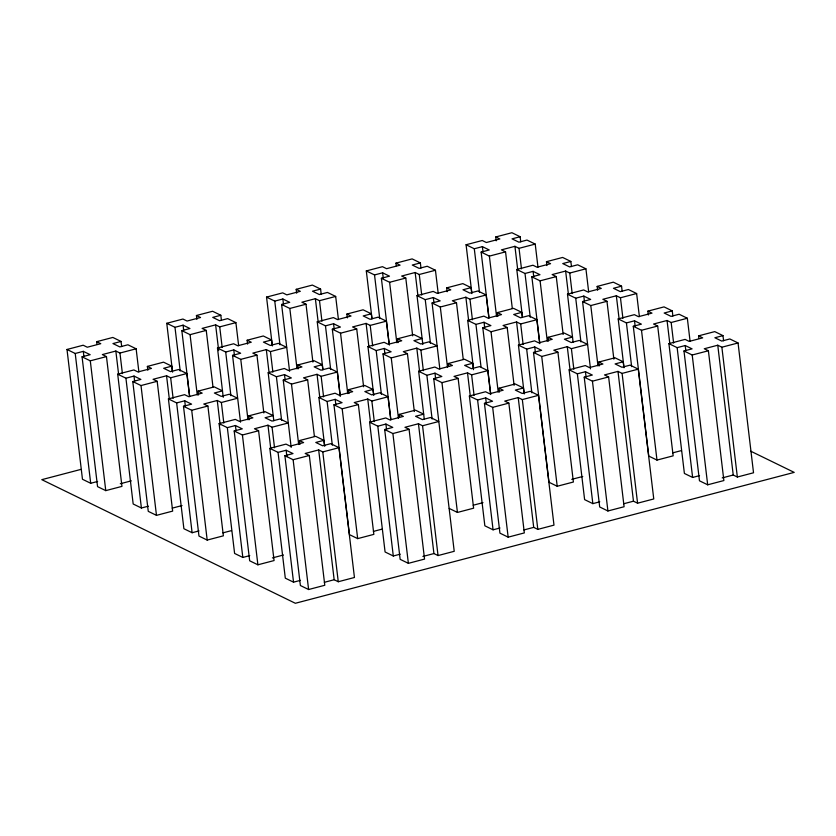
<?xml version="1.0" encoding="UTF-8"?>
<svg xmlns="http://www.w3.org/2000/svg" width="836" height="836" viewBox="0 0 836 836"><rect width="100%" height="100%" fill="white"/><g stroke="black" fill="none" stroke-linecap="round" stroke-linejoin="round"><path stroke-width="1.25" d="M97.624 481.463L90.696 483.281L82.471 479.268L66.995 349.469L83.172 345.226L87.278 347.222L100.769 343.69L96.652 341.684L96.955 344.254M96.652 341.684L112.829 337.441L121.053 341.443L121.669 346.585M172.582 372.125L166.761 323.292L182.938 319.038L187.055 321.045L200.535 317.513L196.429 315.506L196.888 319.362M196.429 315.506L212.605 311.264L220.829 315.266L221.435 320.407M272.358 345.947L266.538 297.104L282.714 292.861L286.821 294.868L300.302 291.325L296.195 289.329L296.655 293.185M296.195 289.329L312.371 285.076L320.596 289.089L321.212 294.23M371.978 318.485L366.304 270.927L382.48 266.684L386.598 268.69L400.078 265.148L395.961 263.141L396.274 265.712M395.961 263.141L412.148 258.899L420.372 262.912L420.978 268.053M471.901 293.582L466.08 244.749L482.257 240.507L486.364 242.513L499.844 238.971L495.738 236.964L496.197 240.82M495.738 236.964L511.914 232.721L520.138 236.734L520.755 241.876M66.995 349.469L75.219 353.482L83.307 351.35L90.152 354.694L82.064 356.815L97.551 486.625L105.764 490.627L121.951 486.385L106.465 356.585L102.358 354.579L115.838 351.036L119.956 353.043L136.132 348.8L138.891 371.936M121.053 341.443L112.964 343.575L119.82 346.909L127.908 344.787L136.132 348.8M166.761 323.292L174.985 327.294L183.074 325.173L189.929 328.517L181.84 330.638L189.657 396.18M220.829 315.266L212.741 317.387L219.586 320.731L227.674 318.61L235.898 322.623L238.657 345.749M266.538 297.104L274.762 301.117L282.85 298.995L289.695 302.339L281.607 304.461L289.58 371.288M320.596 289.089L312.507 291.21L319.362 294.554L327.451 292.433L335.675 296.435L338.434 319.571M366.304 270.927L374.528 274.94L382.616 272.818L389.471 276.152L381.383 278.284L389.346 345.111M420.372 262.912L412.284 265.033L419.129 268.377L427.217 266.256L435.441 270.258L438.2 293.394M466.08 244.749L474.294 248.762L482.393 246.641L489.238 249.974L481.149 252.096L488.966 317.649M520.138 236.734L512.05 238.856L518.905 242.189L526.993 240.068L535.218 244.081L537.976 267.217M235.898 322.623L219.722 326.866L215.615 324.859L202.124 328.402L206.241 330.398L212.981 386.953M335.675 296.435L319.498 300.688L315.381 298.682L301.9 302.214L306.007 304.22L312.904 362.061M435.441 270.258L419.264 274.501L415.158 272.505L401.667 276.037L405.784 278.043L412.681 335.873M535.218 244.081L519.041 248.323L514.924 246.317L501.443 249.859L505.55 251.866L512.301 308.411M82.064 356.815L90.288 360.828L106.465 356.585M181.84 330.638L190.065 334.651L206.241 330.398M281.607 304.461L289.831 308.463L306.007 304.22M381.383 278.284L389.607 282.286L405.784 278.043M481.149 252.096L489.373 256.109L505.55 251.866M148.338 506.188L141.399 508.006L133.175 503.993L117.698 374.194L133.875 369.94L137.992 371.947L151.473 368.415L147.366 366.408L147.826 370.264M147.366 366.408L163.542 362.166L171.767 366.168L172.373 371.309M223.243 397.319L217.475 348.006L233.652 343.763L237.758 345.77L251.249 342.227L247.132 340.231L247.592 344.087M247.132 340.231L263.309 335.978L271.533 339.991L272.149 345.132M322.915 369.387L317.241 321.829L333.418 317.586L337.535 319.592L351.015 316.05L346.909 314.043L347.368 317.899M346.909 314.043L363.085 309.801L371.309 313.813L371.915 318.955M422.838 344.484L417.018 295.651L433.194 291.409L437.301 293.415L450.782 289.873L446.675 287.866L447.135 291.722M446.675 287.866L462.851 283.623L471.076 287.636L471.692 292.778M522.458 317.022L516.784 269.474L532.96 265.231L537.078 267.227L550.558 263.695L546.451 261.689L546.911 265.545M546.451 261.689L562.628 257.446L570.852 261.449L571.458 266.59M117.698 374.194L125.922 378.196L134.011 376.075L140.866 379.419L132.778 381.54L148.254 511.35L156.478 515.352L172.655 511.109L157.178 381.3L153.072 379.304L166.552 375.761L170.659 377.767L186.836 373.525L189.594 396.651M171.767 366.168L163.678 368.289L170.523 371.633L178.622 369.512L186.836 373.525M217.475 348.006L225.699 352.019L233.787 349.897L240.632 353.241L232.544 355.363L240.517 422.19M271.533 339.991L263.444 342.112L270.3 345.456L278.388 343.335L286.612 347.337L270.436 351.59L266.318 349.584L252.838 353.116L256.945 355.122L263.842 412.963M317.241 321.829L325.465 325.841L333.554 323.72L340.409 327.054L332.32 329.185L340.137 394.728M371.309 313.813L363.221 315.935L370.066 319.279L378.154 317.157L386.378 321.16L389.137 344.296M417.018 295.651L425.242 299.664L433.33 297.543L440.175 300.876L432.087 302.998L439.851 369.021M471.076 287.636L462.987 289.758L469.842 293.091L477.931 290.97L486.155 294.983L488.914 318.119M516.784 269.474L525.008 273.476L533.096 271.355L539.952 274.699L531.863 276.82L539.826 343.648M570.852 261.449L562.764 263.58L569.609 266.914L577.697 264.793L585.921 268.805L588.68 291.931M386.378 321.16L370.202 325.403L366.095 323.407L352.604 326.939L356.721 328.945L363.618 386.775M486.155 294.983L469.978 299.225L465.861 297.219L452.38 300.761L456.487 302.768L463.238 359.313M585.921 268.805L569.744 273.048L565.638 271.042L552.147 274.584L556.264 276.591L563.161 334.421M132.778 381.54L141.002 385.553L157.178 381.3M232.544 355.363L240.768 359.365L256.945 355.122M332.32 329.185L340.545 333.188L356.721 328.945M432.087 302.998L440.311 307.011L456.487 302.768M531.863 276.82L540.087 280.833L556.264 276.591M199.041 530.912L192.113 532.731L183.889 528.718L168.412 398.908L184.589 394.665L188.696 396.672L202.187 393.129L198.069 391.133L198.529 394.989M198.069 391.133L214.246 386.88L222.47 390.893L214.382 393.014L221.237 396.358L229.325 394.237L237.549 398.239L221.373 402.492L217.255 400.486L203.775 404.018L207.892 406.024L223.369 535.834L207.192 540.077L198.968 536.064L183.481 406.265L191.58 404.143L184.725 400.799L176.636 402.921L168.412 398.908M273.8 420.759L268.178 372.731L284.355 368.488L288.472 370.494L301.953 366.952L297.846 364.945L298.306 368.801M297.846 364.945L314.022 360.703L322.247 364.715L322.853 369.857M373.776 395.386L367.955 346.553L384.132 342.311L388.238 344.317L401.729 340.774L397.612 338.768L398.072 342.624M397.612 338.768L413.789 334.525L422.013 338.538L413.925 340.66L420.78 343.993L428.868 341.872L437.092 345.885L420.916 350.127L416.798 348.121L403.318 351.663L407.425 353.67L414.322 411.5M473.395 367.924L467.721 320.376L483.898 316.133L488.015 318.129L501.495 314.597L497.389 312.591L497.848 316.447M497.389 312.591L513.565 308.348L521.789 312.35L522.395 317.492M573.109 342.217L567.498 294.199L583.674 289.946L587.781 291.952L601.272 288.42L597.155 286.414L597.615 290.27M597.155 286.414L613.331 282.171L621.556 286.173L622.172 291.315M268.178 372.731L276.402 376.743L284.491 374.622L291.346 377.956L283.258 380.087L291.168 447.385M322.247 364.715L314.158 366.837L321.003 370.181L329.102 368.059L337.316 372.062L340.231 396.483M367.955 346.553L376.179 350.566L384.267 348.445L391.112 351.778L383.024 353.9L390.84 419.453M467.721 320.376L475.945 324.378L484.034 322.257L490.889 325.601L482.8 327.722L490.763 394.55M521.789 312.35L513.701 314.482L520.546 317.816L528.634 315.695L536.858 319.707L539.617 342.833M567.498 294.199L575.722 298.201L583.81 296.08L590.655 299.424L582.567 301.545L590.488 368.843M621.556 286.173L613.467 288.295L620.322 291.639L628.411 289.517L636.635 293.53L639.394 316.656M337.316 372.062L321.139 376.305L317.032 374.309L303.552 377.841L307.658 379.847L314.399 436.392M536.858 319.707L520.682 323.95L516.575 321.944L503.084 325.486L507.201 327.493L514.098 385.323M636.635 293.53L620.458 297.773L616.341 295.766L602.86 299.298L606.967 301.305L613.864 359.146M183.481 406.265L191.705 410.267L207.892 406.024M283.258 380.087L291.482 384.09L307.658 379.847M383.024 353.9L391.248 357.912L407.425 353.67M482.8 327.722L491.025 331.735L507.201 327.493M582.567 301.545L590.791 305.558L606.967 301.305M249.755 555.626L242.816 557.445L234.602 553.442L219.116 423.633L235.303 419.39L239.409 421.396L252.89 417.854L248.783 415.847L249.243 419.703M248.783 415.847L264.96 411.605L273.184 415.617L265.096 417.739L271.951 421.083L280.039 418.961L288.263 422.964L272.076 427.206L267.969 425.21L254.489 428.743L258.596 430.749L274.072 560.559L257.896 564.802L249.671 560.789L234.195 430.989L242.283 428.858L235.428 425.524L227.34 427.645L219.116 423.633M324.713 446.288L318.892 397.455L335.069 393.213L339.176 395.219L352.667 391.676L348.549 389.67L349.009 393.526M348.549 389.67L364.726 385.427L372.95 389.44L373.567 394.582M424.28 419.296L418.658 371.278L434.835 367.035L438.952 369.031L452.433 365.499L448.326 363.493L448.629 366.063M448.326 363.493L464.502 359.25L472.727 363.252L473.489 369.679M524.256 393.934L518.435 345.101L534.612 340.848L538.718 342.854L552.209 339.322L548.092 337.316L548.552 341.172M548.092 337.316L564.269 333.073L572.493 337.075L564.404 339.197L571.26 342.541L579.348 340.419L587.572 344.432L571.396 348.675L567.278 346.668L553.798 350.2L557.905 352.207L573.392 482.017L557.204 486.259L548.991 482.247L533.504 352.447L541.592 350.326L534.747 346.982L526.659 349.103L518.435 345.101M624.022 367.756L618.201 318.913L634.378 314.67L638.495 316.677L651.975 313.134L647.869 311.138L648.328 314.994M647.869 311.138L664.045 306.885L672.269 310.898L672.875 316.039M318.892 397.455L327.116 401.468L335.205 399.347L342.06 402.68L333.961 404.802L349.448 534.612L357.672 538.624L373.849 534.371L358.372 404.572L354.255 402.565L367.735 399.023L371.853 401.029L388.029 396.786L390.788 419.923M372.95 389.44L364.862 391.561L371.717 394.895L379.805 392.774L388.029 396.786M418.658 371.278L426.882 375.28L434.971 373.159L441.826 376.503L433.738 378.624L454.22 551.311L438.043 555.564L433.926 553.557L422.891 556.452M472.727 363.252L464.638 365.384L471.483 368.718L479.582 366.596L487.796 370.609L490.554 393.735M618.201 318.913L626.425 322.926L634.514 320.805L641.369 324.149L633.28 326.27L648.757 456.069L656.981 460.082L673.158 455.839L657.681 326.03L653.574 324.023L667.055 320.491L671.162 322.497L687.338 318.244L690.097 341.381M672.269 310.898L664.181 313.019L671.026 316.363L679.114 314.242L687.338 318.244M80.946 469.393L41.8 479.665L295.348 603.278L794.2 472.382L750.77 451.21M487.796 370.609L471.619 374.852L467.512 372.846L454.032 376.388L458.138 378.394L473.615 508.194L457.438 512.437L449.214 508.434M234.195 430.989L242.419 434.992L258.596 430.749M333.961 404.802L342.185 408.814L358.372 404.572M433.738 378.624L441.962 382.637L458.138 378.394M533.504 352.447L541.728 356.46L557.905 352.207M633.28 326.27L641.505 330.272L657.681 326.03M120.29 483.741L131.315 480.846M300.469 580.351L293.53 582.169L285.306 578.167L269.829 448.357L286.006 444.115L290.123 446.121L303.604 442.578L299.487 440.572L299.946 444.428M299.487 440.572L315.674 436.329L323.887 440.342L324.504 445.483M400.235 554.174L393.296 555.992L385.082 551.979L369.596 422.18L385.783 417.937L389.889 419.933L403.37 416.401L399.263 414.395L399.566 416.965M399.263 414.395L415.44 410.152L423.664 414.154L415.576 416.286L422.431 419.62L430.519 417.498L438.743 421.511L422.556 425.754L418.449 423.747L404.969 427.29L409.076 429.296L424.552 559.096L408.376 563.339L400.151 559.336L384.675 429.526L392.763 427.405L385.908 424.061L377.82 426.182L369.596 422.18M500.001 527.997L493.073 529.815L484.849 525.802L469.372 396.003L485.549 391.75L489.656 393.756L503.147 390.224L499.029 388.217L499.489 392.074M499.029 388.217L515.206 383.975L523.43 387.977L524.047 393.119M599.778 501.809L592.839 503.638L584.615 499.625L569.138 369.815L585.315 365.572L589.432 367.579L602.913 364.036L598.806 362.04L599.266 365.896M598.806 362.04L614.982 357.787L623.207 361.8L623.813 366.941M699.544 475.632L692.616 477.45L684.391 473.448L668.915 343.638L685.092 339.395L689.198 341.401L702.689 337.859L698.572 335.853L698.875 338.423M698.572 335.853L714.749 331.61L722.973 335.623L723.589 340.764M269.829 448.357L278.054 452.37L286.142 450.249L292.997 453.582L284.909 455.704L300.385 585.513L308.609 589.526L324.786 585.273L309.31 455.474L305.192 453.467L318.673 449.925L322.79 451.931L338.967 447.688L354.443 577.488L338.266 581.741L334.16 579.735L324.347 582.305M323.887 440.342L315.799 442.463L322.654 445.797L330.742 443.676L338.967 447.688M469.372 396.003L477.596 400.005L485.685 397.884L492.54 401.228L484.441 403.349L499.928 533.149L508.152 537.161L524.329 532.919L508.852 403.109L504.735 401.102L518.215 397.57L522.333 399.577L538.509 395.334L553.986 525.133L537.809 529.376L533.702 527.37L523.89 529.951M523.43 387.977L515.342 390.099L522.197 393.442L530.285 391.321L538.509 395.334M569.138 369.815L577.362 373.828L585.451 371.706L592.306 375.05L584.218 377.172L599.694 506.971L607.918 510.984L624.095 506.741L608.618 376.931L604.512 374.925L617.992 371.393L622.099 373.399L638.276 369.146L653.762 498.956L637.575 503.199L633.469 501.192L623.666 503.763M623.207 361.8L615.118 363.921L621.963 367.265L630.062 365.144L638.276 369.146M668.915 343.638L677.139 347.651L685.227 345.529L692.072 348.863L683.984 350.984L699.471 480.794L707.684 484.807L723.871 480.554L708.395 350.754L704.278 348.748L717.758 345.216L721.876 347.212L738.052 342.969L753.529 472.779L737.352 477.022L733.235 475.015L722.21 477.91M722.973 335.623L714.885 337.744L721.74 341.088L729.828 338.956L738.052 342.969M284.909 455.704L293.123 459.716L309.31 455.474M384.675 429.526L392.899 433.539L409.076 429.296M484.441 403.349L492.665 407.362L508.852 403.109M584.218 377.172L592.442 381.174L608.618 376.931M683.984 350.984L692.208 354.997L708.395 350.754M172.226 508.142L182.029 505.571M222.93 532.866L231.509 530.609M272.411 557.905L283.446 555.01M373.41 531.403L381.989 529.157M473.186 505.226L482.989 502.655M571.73 479.362L582.755 476.478M672.729 452.861L681.309 450.614M721.876 347.212L737.352 477.022M717.758 345.216L733.235 475.015M692.208 354.997L707.684 484.807M685.227 345.529L685.833 350.671M677.139 347.651L692.616 477.45M671.162 322.497L673.617 343.053M667.055 320.491L669.814 343.617M641.505 330.272L656.981 460.082M634.514 320.805L635.13 325.946M626.425 322.926L631.64 366.628M620.458 297.773L622.904 318.338M616.341 295.766L619.1 318.903M622.099 373.399L637.575 503.199M617.992 371.393L633.469 501.192M590.791 305.558L597.991 365.959M583.81 296.08L584.416 301.221M592.442 381.174L607.918 510.984M585.451 371.706L586.067 376.848M575.722 298.201L580.926 341.903M569.744 273.048L572.2 293.614M565.638 271.042L568.396 294.178M577.362 373.828L592.839 503.638M571.396 348.675L573.841 369.24M567.278 346.668L570.037 369.805M540.087 280.833L547.287 341.234M533.096 271.355L533.713 276.497M541.728 356.46L557.204 486.259M534.747 346.982L535.353 352.123M525.008 273.476L530.223 317.178M519.041 248.323L521.486 268.889M514.924 246.317L517.683 269.453M526.659 349.103L531.863 392.805M520.682 323.95L523.137 344.516M516.575 321.944L519.334 345.08M522.333 399.577L537.809 529.376M518.215 397.57L533.702 527.37M489.373 256.109L496.574 316.51M482.393 246.641L482.999 251.772M491.025 331.735L498.225 392.136M484.034 322.257L484.65 327.399M474.294 248.762L479.509 292.454M492.665 407.362L508.152 537.161M485.685 397.884L486.291 403.025M475.945 324.378L481.003 366.795M469.978 299.225L472.424 319.791M465.861 297.219L468.62 320.355M477.596 400.005L493.073 529.815M471.619 374.852L474.075 395.418M467.512 372.846L470.271 395.982M440.311 307.011L447.511 367.412M433.33 297.543L433.936 302.674M441.962 382.637L457.438 512.437M434.971 373.159L435.587 378.3M425.242 299.664L430.446 343.356M419.264 274.501L421.72 295.066M415.158 272.505L417.916 295.63M426.882 375.28L432.097 418.982M420.916 350.127L423.361 370.693M416.798 348.121L419.557 371.257M422.556 425.754L438.043 555.564M418.449 423.747L433.926 553.557M389.607 282.286L396.807 342.697M382.616 272.818L383.233 277.96M391.248 357.912L398.458 418.313M384.267 348.445L384.873 353.576M374.528 274.94L379.743 318.631M392.899 433.539L408.376 563.339M385.908 424.061L386.525 429.202M376.179 350.566L381.383 394.258M370.202 325.403L372.657 345.968M366.095 323.407L368.854 346.532M377.82 426.182L393.296 555.992M371.853 401.029L374.298 421.595M367.735 399.023L370.494 422.159M340.545 333.188L347.745 393.599M333.554 323.72L334.17 328.861M342.185 408.814L357.672 538.624M335.205 399.347L335.811 404.478M325.465 325.841L330.68 369.533M319.498 300.688L321.944 321.243M315.381 298.682L318.14 321.818M327.116 401.468L332.32 445.16M321.139 376.305L323.595 396.87M317.032 374.309L319.791 397.434M322.79 451.931L338.266 581.741M318.673 449.925L334.16 579.735M289.831 308.463L297.031 368.875M282.85 298.995L283.456 304.137M291.482 384.09L298.682 444.501M284.491 374.622L285.107 379.763M274.762 301.117L279.966 344.819M293.123 459.716L308.609 589.526M286.142 450.249L286.905 456.665M276.402 376.743L281.617 420.435M270.436 351.59L272.881 372.145M266.318 349.584L269.077 372.72M278.054 452.37L293.53 582.169M272.076 427.206L274.532 447.772M267.969 425.21L270.728 448.336M240.768 359.365L247.978 419.776M233.787 349.897L234.55 356.324M242.419 434.992L257.896 564.802M235.428 425.524L236.045 430.665M225.699 352.019L230.903 395.721M219.722 326.866L222.177 347.431M215.615 324.859L218.677 350.566M227.34 427.645L242.816 557.445M221.373 402.492L223.818 423.047M217.255 400.486L220.171 424.907M190.065 334.651L197.265 395.052M183.074 325.173L183.69 330.314M191.705 410.267L207.192 540.077M184.725 400.799L185.331 405.941M174.985 327.294L180.2 370.996M176.636 402.921L192.113 532.731M170.659 377.767L173.115 398.333M166.552 375.761L169.311 398.897M141.002 385.553L156.478 515.352M134.011 376.075L134.627 381.216M125.922 378.196L141.399 508.006M119.956 353.043L122.401 373.608M115.838 351.036L118.597 374.173M90.288 360.828L105.764 490.627M83.307 351.35L83.913 356.491M75.219 353.482L90.696 483.281"/></g></svg>
